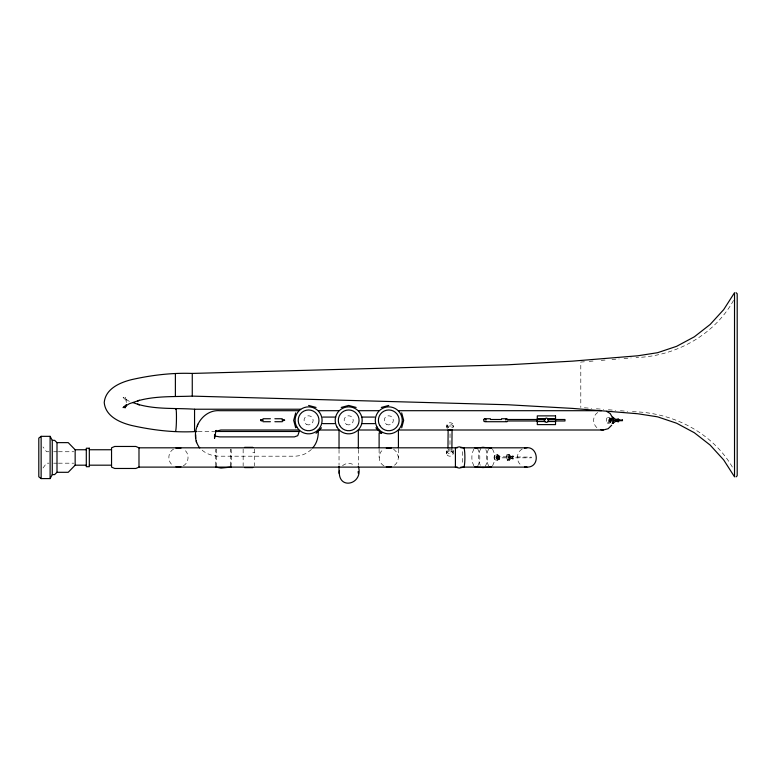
<?xml version="1.0" encoding="UTF-8"?>
<svg xmlns="http://www.w3.org/2000/svg" width="776" height="776" viewBox="0 0 776 776"><rect width="100%" height="100%" fill="white"/><g stroke="black" fill="none" stroke-linecap="round" stroke-linejoin="round"><path stroke-width="0.58" stroke-dasharray="3.88 2.91" d="M496.688 457.83L496.688 457.132L496.659 457.83L531.395 457.83L531.395 457.132L496.776 456.783A1.833 1.659 -90 0 1 499.841 456.773M610.47 420C609.985 421.397 611.236 418.749 612.72 420M610.916 420.699L610.916 420M496.892 457.83L496.892 457.132M446.607 453.494L446.627 450.895M446.84 427.159L446.86 425.452M449.905 451.263L450.099 429.128M453.155 453.514L453.184 450.904M453.397 427.178L453.407 425.461M512.703 456.007L509.987 456.598L508.008 454.93L508.008 460.032L509.386 460.032L509.298 454.484L506.631 454.484L506.631 460.478L509.386 460.032L509.386 454.93L507.223 454.484L507.223 460.478L509.987 458.364L512.703 458.955M509.298 460.478L509.298 454.484M383.945 465.823C377.66 462.438 377.66 452.486 383.945 449.11M398.418 449.023C398.515 454.755 399.601 462.477 393.587 465.823M496.892 457.248L496.999 456.783A1.833 1.659 -90 0 1 500.064 456.773L500.074 458.18A1.833 1.659 -90 0 1 496.999 458.189L496.892 457.724M473.855 449.11L472.4 452.641A9.554 3.899 -90 0 0 472.4 462.292L473.855 465.823M477.832 465.823L479.287 462.292A9.554 3.899 -90 0 0 479.287 452.641L477.832 449.11M488.589 449.11L487.134 452.641A9.554 3.899 -90 0 0 487.134 462.292L488.589 465.823M492.566 465.823L494.031 462.292A9.554 3.899 -90 0 0 494.031 452.641L492.566 449.11M480.858 448.441C477.88 453.863 477.88 461.06 480.858 466.492M485.233 466.492C488.211 461.06 488.211 453.863 485.233 448.441M733.543 300.428C714.163 335.222 675.411 356.388 636.01 357.532M43.029 468.006L46.55 463.185L48.927 463.185M342.526 465.745C345.844 462.622 351.528 462.622 354.836 465.745M311.506 449.45L306.685 453.155L301.059 455.483L295.666 456.191L218.793 456.191C212.391 456.007 205.747 453.873 201.159 449.265M173.591 449.11C167.276 452.476 167.276 462.457 173.591 465.823M183.301 465.823C189.616 462.457 189.616 452.476 183.301 449.11M522.161 449.11C515.846 452.476 515.846 462.457 522.161 465.823M597.753 412.502C591.942 416.091 592.447 425.539 598.422 428.711M512.189 458.955L512.432 457.83M511.365 458.364L509.386 460.032M510.433 456.598L513.567 456.007L513.809 457.132M498.745 455.657C496.165 454.94 495.466 459.334 498.134 459.188M497.183 460.129C501.461 460.09 500.355 453.688 496.136 454.833M584.396 361.771L580.797 362.062L580.797 407.487M589.197 361.373L595.202 360.879M601.206 360.384L607.201 359.899M612.002 359.501L619.209 358.91M624.011 358.522L631.208 357.93M497.164 454.833L497.794 454.833M607.773 417.701C612.39 415.926 612.002 425.19 607.433 422.998M611.478 418.642C609.218 417.857 609.063 422.561 611.255 422.057M610.111 418.788A1.571 0.786 -90 0 1 610.634 421.31A1.571 0.786 -90 0 1 609.276 420.961A1.571 0.786 -90 0 1 610.111 418.788L610.693 418.788A1.571 0.786 -90 0 1 611.323 420.951M611.032 421.019L609.868 420.961A1.571 0.786 -90 0 0 611.071 421.601M609.907 421.911L610.489 421.911M198.181 431.485L213.866 431.485M48.927 451.748L46.55 451.748L43.029 446.928M53.68 451.748L57.24 451.748M58.423 451.748L73.865 451.748M497.455 455.919L498.114 455.919M496.514 457.695A1.571 1.426 -90 0 1 498.357 455.978A1.571 1.426 -90 0 1 498.987 458.538A1.571 1.426 -90 0 1 496.611 458.092L496.989 457.714M497.455 459.043L498.512 459.188M496.145 460.129L497.814 460.129M53.68 463.185L57.24 463.185M58.423 463.185L73.865 463.185M584.396 407.778L591.603 408.37M596.404 408.768L603.602 409.35M608.403 409.747L615.611 410.339M620.412 410.737L627.609 411.319M632.411 411.716C672.996 412.269 713.58 433.056 733.543 469.121M252.801 452.398L254.285 452.641M510.433 458.364L513.567 458.955L513.809 457.83M509.386 454.93L511.365 456.598M129.379 401.415L123.074 397.477L127.012 401.134L124.994 397.176L126.488 402.55M512.189 456.007L512.432 457.132M393.587 449.11L397.128 452.641L398.418 457.462M496.659 457.724L496.776 458.189A1.833 1.659 -90 0 0 499.841 458.18M494.225 458.49L494.06 457.84A2.667 2.415 -90 0 1 497.173 454.93A2.667 2.415 -90 0 1 498.25 459.276A2.667 2.415 -90 0 1 494.225 458.509M611.032 418.759A1.727 0.863 -90 0 0 610.508 420.582L610.567 421.019A1.727 0.863 -90 0 0 611.042 421.94M610.46 420.592L610.518 421.058A1.833 0.921 -90 0 0 611.013 422.047M517.359 457.132L517.359 457.83M510.181 457.132L510.181 457.83M508.717 454.484L508.717 460.478M508.503 457.132L508.503 457.83M379.115 449.023L379.115 457.462M358.328 449.42L358.328 465.105M339.034 449.42L339.034 465.105M254.285 449.11L254.285 465.823M243.15 449.11L243.15 465.823M231.083 449.11A9.661 0.533 -90 0 1 231.083 465.823M230.55 465.823A9.661 0.533 -90 0 1 230.55 449.11M216.378 449.11A9.661 0.533 -90 0 1 216.378 465.823M215.835 465.823A9.661 0.533 -90 0 1 215.835 449.11M462.622 462.292A9.603 1.203 -90 0 1 462.816 450.643M452.738 449.546A3.279 2.706 0.5 0 1 449.905 453.611A3.279 2.706 0.5 0 1 447.063 449.537M448.15 427.527A1.969 1.63 0.5 0 1 450.109 425.908A1.969 1.63 0.5 0 1 452.078 427.537M450.885 449.129A1.969 1.63 0.5 0 1 451.419 451.584A1.969 1.63 0.5 0 1 448.402 451.574A1.969 1.63 0.5 0 1 448.926 449.12M448.499 427.799A3.279 2.706 0.5 0 1 447.626 423.706A3.279 2.706 0.5 0 1 452.641 423.725A3.279 2.706 0.5 0 1 451.768 427.809M447.277 428.517A3.279 2.706 0.5 0 1 450.119 424.453A3.279 2.706 0.5 0 1 452.951 428.527M496.766 457.714A1.727 1.562 -90 0 1 498.774 455.832A1.727 1.562 -90 0 1 499.463 458.635A1.727 1.562 -90 0 1 496.873 458.141M610.693 418.788A1.571 0.786 -90 0 0 609.81 420.563L610.984 421.058A1.833 0.921 -90 0 0 611.1 421.475M611.924 418.894A1.833 0.921 -90 0 1 612.089 419.224A1.727 0.863 -90 0 0 611.886 418.982M611.013 418.662A1.833 0.921 -90 0 0 610.518 419.651L610.984 419.651A1.833 0.921 -90 0 1 611.265 418.894M495.99 458.228L495.864 457.743A1.979 1.785 -90 0 1 498.173 455.59A1.979 1.785 -90 0 1 498.968 458.81A1.979 1.785 -90 0 1 495.99 458.247M609.092 421.096L609.024 420.611A1.979 0.989 -90 0 1 610.305 418.468A1.979 0.989 -90 0 1 610.741 421.678A1.979 0.989 -90 0 1 609.092 421.116M606.366 421.368L606.279 420.708A2.667 1.339 -90 0 1 607.996 417.798A2.667 1.339 -90 0 1 608.588 422.154A2.667 1.339 -90 0 1 606.366 421.378M447.044 454.852A3.279 2.706 0.5 0 0 452.718 454.872A3.279 2.706 0.5 0 0 449.876 450.798A3.279 2.706 0.5 0 0 447.044 454.852M498.774 458.432A1.571 1.426 -90 0 0 497.823 455.919A1.571 1.426 -90 0 0 496.33 458.092A1.571 1.426 -90 0 0 498.774 458.432M386.487 424.307A4.559 4.559 0 0 0 393.325 420.35A4.559 4.559 0 0 0 386.487 416.402A4.559 4.559 0 0 0 386.487 424.307M346.397 424.307A4.559 4.559 0 0 0 353.245 420.35A4.559 4.559 0 0 0 346.397 416.402A4.559 4.559 0 0 0 346.397 424.307M306.316 424.307A4.559 4.559 0 0 0 313.165 420.35A4.559 4.559 0 0 0 306.316 416.402A4.559 4.559 0 0 0 306.316 424.307"/><path stroke-width="1.16" d="M447.965 448.101L448.13 429.952M451.894 448.111L452.059 429.962M358.328 466.289C363.973 484.399 337.793 490.898 339.364 470.751M298.944 432.348L297.741 435.685L294.395 436.888L219.686 436.888L215.631 436.17M298.595 410.698L219.957 410.698C201.11 409.136 188.316 433.231 199.723 447.946M215.961 430.699L214.535 438.333L214.535 434.803L215.165 436.461M195.736 434.803L195.736 438.333M197.376 425.966L197.696 424.259M295.685 412.89L293.687 420.35L295.685 427.809M401.677 427.809L403.675 420.35L401.677 412.89M126.11 405.334L124.994 407.924L126.507 404.965M50.11 478.588L52.264 474.592L52.264 440.341L50.11 436.335L41.138 436.335L38.8 438.12L38.8 476.813L41.138 478.588L50.11 478.588L50.11 436.335M216.329 430.428L215.486 431.728L216.388 430.893M312.738 447.839C317.161 443.038 318.577 436.316 318.247 429.952M611.721 425.18L608.161 428.711L603.292 430.001L398.767 430.001M126.439 404.674L123.074 407.633L129.379 403.695L139.418 400.309L137.517 400.891C155.413 395.741 173.999 396.875 192.264 396.119L507.64 404.742L572.746 408.418L637.746 413.753L657.592 416.838L676.633 423.23L694.326 432.727L710.156 445.084L723.688 459.925L734.523 476.833L734.523 292.717L723.688 309.624L710.156 324.465L694.326 336.813L676.633 346.319L657.592 352.702L637.746 355.796L572.746 361.121L507.64 364.807L192.264 373.431C172.029 372.664 151.33 375.157 131.542 379.648C119.834 382.558 105.458 388.795 104.227 402.55C105.458 416.314 119.834 422.551 131.542 425.452C152.93 430.253 175.182 432.882 196.968 431.485M52.264 440.341L54.611 440.341L56.997 442.63L68.22 442.63L75.156 449.75L75.156 465.183L68.22 472.303L56.997 472.303L54.611 474.592L52.264 474.592M316.055 433.27L321.516 427.809M486.106 420.98L484.079 421.523L483.535 419.496L484.825 418.749L490.393 418.749M505.807 419.496L506.35 418.953M736.055 476.871L737.161 475.814L737.2 474.291L737.2 295.258L737.161 293.726L736.055 292.678M618.782 420.699L618.482 421.834L615.804 421.232L612.865 423.347L612.865 417.352L615.804 419.467L618.482 418.875L618.782 420M215.291 431.534L220.85 430.001L298.615 430.001M457.355 467.113L138.991 467.113L135.829 468.471L114.693 468.471L111.54 467.113L111.54 447.82L114.693 446.462L135.829 446.462L138.991 447.82L457.355 447.82M481.906 447.403L490.577 447.82M484.175 467.53L475.843 467.113M341.227 407.439L348.686 405.441L356.135 407.439M381.307 407.439L388.766 405.441M463.679 467.113L459.217 468.083L455.415 467.113L455.415 447.82L459.217 446.85L463.679 447.82M175.929 448.14L180.954 448.14M180.954 466.783L175.929 466.783M386.273 448.14L391.259 448.14M524.498 448.14C538.069 444.153 541.163 467.462 527.001 467.113L460.818 467.113M391.259 466.783L386.273 466.783M475.843 447.82L484.175 447.403M490.577 467.113L481.906 467.53M230.821 467.113L221.014 468.083L216.106 467.113M132.725 402.54L139.418 404.8L137.517 404.218C156.189 409.699 175.57 407.895 194.553 409.224L300.632 409.224M318.558 410.698L338.724 410.698M358.638 410.698L378.804 410.698M398.767 410.698L601.4 410.698M322.709 417.081L335.756 417.081M361.616 417.081L374.653 417.081M612.157 417.352L613.108 417.352M262.996 418.749L270.407 418.749M274.869 418.749L282.28 418.749M501.529 418.749L507.097 418.749M537.293 418.933L545.276 418.933M547.555 418.933L555.529 418.933M537.293 419.215L545.276 419.215M547.555 419.215L555.529 419.215M490.393 419.496L501.529 419.496M507.378 419.496L537.293 419.496M555.529 419.496L564.986 419.496L564.986 420.98L555.529 420.98M507.378 420.98L537.293 420.98M537.293 421.261L545.276 421.261M547.555 421.261L555.529 421.261M537.293 421.533L545.276 421.533M547.555 421.533L555.529 421.533M262.996 421.717L270.407 421.717M274.869 421.717L282.28 421.717M484.825 421.717L507.097 421.717M612.157 423.347L613.108 423.347M322.709 423.618L334.563 423.618M361.616 423.618L374.653 423.618M318.558 430.001L338.724 430.001M358.638 430.001L378.804 430.001M215.078 431.485L299.429 431.485M381.947 432.969L379.115 432.969L379.115 447.82M244.634 447.335L252.801 447.335M460.818 447.82L527.001 447.82M75.156 449.75L86.301 449.75M89.327 449.75L111.54 449.75M75.156 465.183L86.301 465.183M89.327 465.183L111.54 465.183M244.634 467.598L252.801 467.598M600.769 429.671L603.292 430.001M524.498 466.783L527.001 467.113M484.825 418.749L486.106 419.496M308.596 405.441L316.055 407.439M606.59 411.348L610.169 413.53L612.691 417.857M505.807 420.98L506.35 421.523M375.856 427.809L381.307 433.27M196.212 440.933L196.532 442.64M358.114 471.614L358.328 473.341M618.812 420L618.812 420.699M613.399 417.798L613.399 422.901M398.418 430.273L398.418 447.82M358.328 430.321L358.328 448.227M339.034 430.321L339.034 448.227M339.034 466.289L339.034 473.341M194.553 409.224L194.553 431.485M192.264 373.431L192.264 396.119M175.386 373.935L175.386 396.196M138.991 447.82L138.991 467.113M56.997 442.63L56.997 472.303M41.138 436.335L41.138 478.588M476.871 466.783A9.855 4.016 -90 0 1 474.815 466.783M474.815 448.15A9.855 4.016 -90 0 1 476.871 448.15M230.957 466.793A9.661 0.533 -90 0 1 230.676 466.793M216.242 466.793A9.661 0.533 -90 0 1 215.97 466.793M463.369 448.15A9.768 1.222 -90 0 1 464.543 450.643A9.603 1.203 -90 0 1 464.543 464.29A9.768 1.222 -90 0 1 463.369 466.783M451.758 429.516A3.279 2.706 0.5 0 1 448.48 429.506M175.735 409.359A11.068 0.698 -89 0 1 176.453 418.613A11.068 0.698 -89 0 1 175.551 431.126M489.549 448.15A9.855 4.016 -90 0 1 491.615 448.15M491.615 466.783A9.855 4.016 -90 0 1 489.549 466.783M544.878 418.7L544.238 420.233L544.878 421.775L546.411 422.416L547.953 421.775L548.593 420.233L547.953 418.7L546.411 418.06L544.878 418.7M260.746 419.865L260.746 420.611L261.919 420.98L263.258 420.233L262.589 419.593L260.746 419.865M282.192 419.865L282.687 420.883L284.705 420.233L284.035 419.593L282.192 419.865M555.529 415.868L537.293 415.868L537.293 424.608L555.529 424.608L555.529 415.868M622.468 420L614.369 420L614.369 420.699L622.468 420.699L622.468 420M89.327 448.227L86.301 448.227L86.301 466.696L89.327 466.696L89.327 448.227M377.087 427.091A13.483 13.483 0 0 0 400.445 427.091A13.483 13.483 0 0 0 388.766 406.866A13.483 13.483 0 0 0 377.087 427.091M379.774 425.539A10.379 10.379 0 0 0 397.758 425.539A10.379 10.379 0 0 0 388.766 409.97A10.379 10.379 0 0 0 379.774 425.539M337.007 427.091A13.483 13.483 0 0 0 360.365 427.091A13.483 13.483 0 0 0 348.686 406.866A13.483 13.483 0 0 0 337.007 427.091M339.694 425.539A10.379 10.379 0 0 0 357.678 425.539A10.379 10.379 0 0 0 348.686 409.97A10.379 10.379 0 0 0 339.694 425.539M296.917 427.091A13.483 13.483 0 0 0 320.275 427.091A13.483 13.483 0 0 0 308.596 406.866A13.483 13.483 0 0 0 296.917 427.091M299.604 425.539A10.379 10.379 0 0 0 317.588 425.539A10.379 10.379 0 0 0 308.596 409.97A10.379 10.379 0 0 0 299.604 425.539"/></g></svg>
